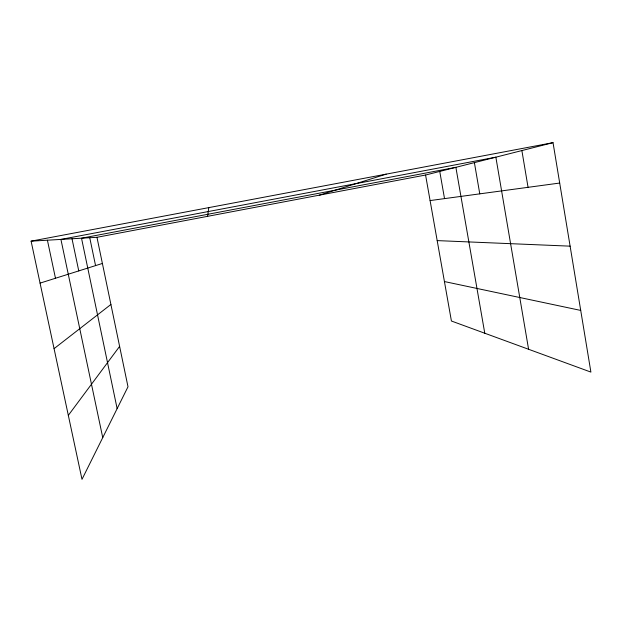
<?xml version="1.0" encoding="UTF-8"?>
<svg xmlns="http://www.w3.org/2000/svg" width="622" height="622" viewBox="0 0 622 622"><rect width="100%" height="100%" fill="white"/><g stroke="black" fill="none" stroke-linecap="round" stroke-linejoin="round"><path stroke-width="0.93" d="M207.569 216.339L208.829 207.616M68.327 415.364L119.611 346.392M54.067 348.654L110.91 304.461M40.065 283.119L102.389 263.456M319.273 195.176L386.2 174.144M425.572 175.031L553.028 142.656L590.9 372.096L451.416 321.014L425.572 175.031L96.962 237.301L31.1 241.157L81.995 479.344L128 386.783L96.962 237.301M31.1 241.157L553.028 142.656M430.097 200.572L559.691 183.047M437.18 240.605L570.11 246.156M444.427 281.556L580.723 310.425M47.412 240.201L55.482 278.259M72.012 238.762L78.761 270.912M102.739 437.608L60.925 239.408L495.858 157.179L528.591 349.284M89.747 237.721L95.563 265.617M117.138 408.631L81.513 238.203L455.879 167.334L484.771 333.229M439.754 171.431L444.528 198.62M474.392 162.63L479.772 193.854M521.881 150.571L528.055 187.323"/></g></svg>
